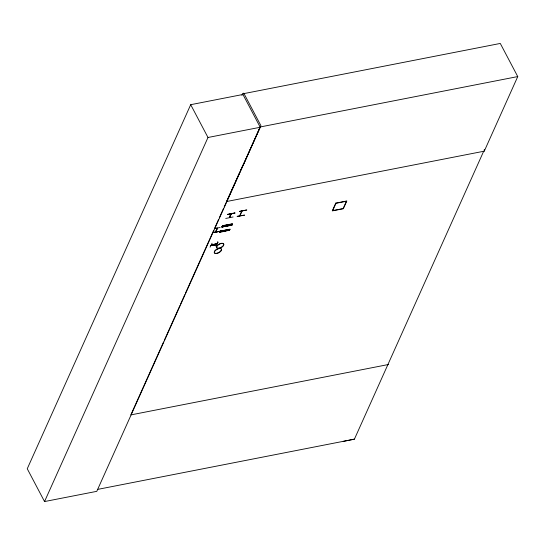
<?xml version="1.0" encoding="UTF-8"?>
<svg xmlns="http://www.w3.org/2000/svg" width="545" height="545" viewBox="0 0 545 545"><rect width="100%" height="100%" fill="white"/><g stroke="black" fill="none" stroke-linecap="round" stroke-linejoin="round"><path stroke-width="0.82" d="M212.754 232.688L218.286 231.666M218.347 231.482L212.822 232.545L218.293 231.679M211.119 245.414L216.678 244.371M229.609 230.188L219.492 232.395M219.594 231.993L229.683 230.024L219.567 231.938L219.472 232.415M220.153 230.937L219.948 231.373L229.97 229.397M221.829 227.04L231.952 224.956L221.829 227.04L222.026 226.754M222.312 226.148L232.306 224.022M222.415 225.746L232.504 223.757M222.503 225.732L232.299 224.193M230.085 229.145L219.969 231.196L229.949 229.418M231.843 225.228L221.91 226.993M231.945 224.826L221.938 226.788L232.027 224.778L231.823 225.235M215.534 232.013L215.547 231.237M215.915 231.591L215.459 231.141M215.547 231.972L217.401 228.43L217.121 228.178M242.941 94.469L190.702 104.688L27.25 468.761L44.54 501.557L96.785 491.338L260.231 127.264L242.62 93.856L500.283 43.443L517.75 76.579L484.267 151.169L226.625 201.521L260.892 125.636L243.744 93.113M44.54 501.557L207.992 137.483L190.702 104.688M241.919 95.409L242.62 93.856M163.575 341.974L130.827 414.909L388.49 364.503M164.27 340.421L179.945 305.5M180.64 303.947L184.823 294.641M185.518 293.087L213.735 230.235M214.437 228.682L218.613 219.369M219.315 217.816L223.491 208.503M224.186 206.957L234.99 182.888M235.692 181.335L239.875 172.022M240.57 170.469L243.009 165.033M225.725 218.443L233.103 216.965M234.854 213.122L227.469 214.566L234.847 213.081M229.363 217.537L231.005 213.872M229.67 217.475L231.312 213.81M237.204 216.379L244.487 215.118M239.432 211.419L246.81 209.975L239.412 211.419M239.602 215.909L241.728 211.14M239.909 215.847L242.048 211.092M244.487 215.152L237.191 216.379M343.193 441.402L354.42 439.154L483.681 151.238L484.287 151.115L484.28 149.412M210.063 247.171L212.08 243.227M217.734 242.164L215.888 246.102L217.973 242.144M215.772 231.945L217.503 228.089M214.11 244.862L214.362 244.426M214.648 228.546L220.146 227.483M211.351 244.909L216.856 243.847M213.906 244.541L213.708 244.862M517.75 76.579L260.088 126.992L243.499 164.529M207.992 137.483L260.231 127.264M227.565 214.349L234.95 212.904M230.331 215.384L230.228 215.595M230.133 215.813L230.038 216.024M97.596 489.403L354.42 439.154M217.98 242.15L217.53 241.939M211.453 244.76L216.971 243.71M211.358 244.991L216.876 243.942M216.842 228.008L217.114 228.553M215.738 231.203L215.922 231.543M211.051 245.584L216.583 244.589L211.051 245.584M335.754 203.135L332.273 210.895L343.343 208.728L346.831 200.969L335.754 203.135M335.965 203.292L332.675 210.615L343.132 208.572L346.422 201.241L335.965 203.292M216.835 253.411A3.951 1.914 -27.8 0 0 221.434 249.215A3.951 1.914 -27.8 0 0 215.479 250.38A3.951 1.914 -27.8 0 0 216.835 253.411M216.76 253.309A3.972 1.928 -27.8 0 0 221.393 249.085A3.972 1.928 -27.8 0 0 215.398 250.257A3.972 1.928 -27.8 0 0 216.76 253.309M219.131 248.295A3.951 1.914 -27.8 0 0 223.736 244.099A3.951 1.914 -27.8 0 0 217.775 245.264A3.951 1.914 -27.8 0 0 219.131 248.295M219.063 248.186A3.972 1.928 -27.8 0 0 223.688 243.962A3.972 1.928 -27.8 0 0 217.7 245.134A3.972 1.928 -27.8 0 0 219.063 248.186"/></g></svg>
